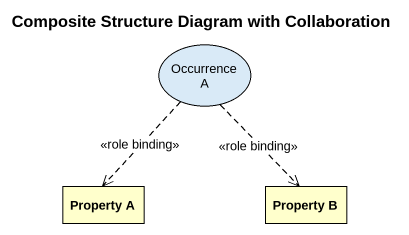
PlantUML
@startuml
title Composite Structure Diagram with Collaboration
usecase "Occurrence A" as Occurrence_A
rectangle "Property A" as Property_A
rectangle "Property B" as Property_B
Occurrence_A ..> Property_A : <<role binding>>
Occurrence_A ..> Property_B : <<role binding>>
@enduml
